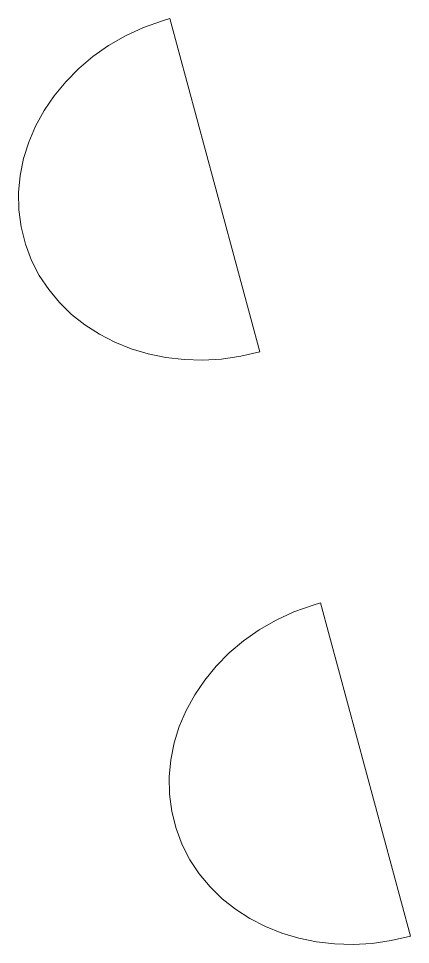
# Model space of a CAD drawing. Header units: millimetres. Extents: x 1623 to 2804, y 183 to 729.
# Drawn here: x 2751.5 to 2773.8, y 377.9 to 430.7 of the extents above; entities that cross this region are included whole.
import ezdxf

# ---------------------------------------------------------------- set-up
doc = ezdxf.new("R2010")
doc.units = ezdxf.units.MM
doc.header["$MEASUREMENT"] = 0
doc.layers.add('Camada 1', color=7, linetype='Continuous')

msp = doc.modelspace()

# ---------------------------------------------------------------- linework, layer by layer
at = {"layer": 'Camada 1', "color": 70, "lineweight": 9}
for points in [[(2751.4634, 420.7789), (2751.4634, 420.7789), (2751.5535, 421.7543), (2751.5535, 421.7543), (2751.5535, 421.7543), (2751.5535, 421.7543), (2751.7489, 422.716), (2751.7489, 422.716), (2751.7489, 422.716), (2751.7489, 422.716), (2752.0453, 423.6582), (2752.0453, 423.6582), (2752.0453, 423.6582), (2752.0453, 423.6582), (2752.4387, 424.5736), (2752.4387, 424.5736), (2752.4387, 424.5736), (2752.4387, 424.5736), (2752.9243, 425.4569), (2752.9243, 425.4569), (2752.9243, 425.4569), (2752.9243, 425.4569), (2753.4983, 426.3016), (2753.4983, 426.3016), (2753.4983, 426.3016), (2753.4983, 426.3016), (2754.1581, 427.1012), (2754.1581, 427.1012), (2754.1581, 427.1012), (2754.1581, 427.1012), (2754.8997, 427.8473), (2754.8997, 427.8473), (2754.8997, 427.8473), (2754.8997, 427.8473), (2755.7171, 428.5362), (2755.7171, 428.5362), (2755.7171, 428.5362), (2755.7171, 428.5362), (2756.6083, 429.1596), (2756.6083, 429.1596), (2756.6083, 429.1596), (2756.6083, 429.1596), (2757.5691, 429.7124), (2757.5691, 429.7124), (2757.5691, 429.7124), (2757.5691, 429.7124), (2758.5938, 430.1882), (2758.5938, 430.1882), (2758.5938, 430.1882), (2758.5938, 430.1882), (2759.6814, 430.5792), (2759.6814, 430.5792), (2759.6814, 430.5792), (2759.6814, 430.5792), (2760.1094, 430.7048), (2760.1094, 430.7048), (2760.1094, 430.7048), (2760.1094, 430.7048), (2765.2486, 411.6971), (2765.2486, 411.6971), (2765.2486, 411.6971), (2765.2486, 411.6971), (2764.1518, 411.4399), (2764.1518, 411.4399), (2764.1518, 411.4399), (2764.1518, 411.4399), (2763.0602, 411.2801), (2763.0602, 411.2801), (2763.0602, 411.2801), (2763.0602, 411.2801), (2761.9789, 411.2178), (2761.9789, 411.2178), (2761.9789, 411.2178), (2761.9789, 411.2178), (2760.9147, 411.2484), (2760.9147, 411.2484), (2760.9147, 411.2484), (2760.9147, 411.2484), (2759.8753, 411.3676), (2759.8753, 411.3676), (2759.8753, 411.3676), (2759.8753, 411.3676), (2758.8655, 411.5762), (2758.8655, 411.5762), (2758.8655, 411.5762), (2758.8655, 411.5762), (2757.8919, 411.869), (2757.8919, 411.869), (2757.8919, 411.869), (2757.8919, 411.869), (2756.961, 412.2429), (2756.961, 412.2429), (2756.961, 412.2429), (2756.961, 412.2429), (2756.0809, 412.696), (2756.0809, 412.696), (2756.0809, 412.696), (2756.0809, 412.696), (2755.2567, 413.2257), (2755.2567, 413.2257), (2755.2567, 413.2257), (2755.2567, 413.2257), (2754.4956, 413.827), (2754.4956, 413.827), (2754.4956, 413.827), (2754.4956, 413.827), (2753.8037, 414.5004), (2753.8037, 414.5004), (2753.8037, 414.5004), (2753.8037, 414.5004), (2753.187, 415.2395), (2753.187, 415.2395), (2753.187, 415.2395), (2753.187, 415.2395), (2752.6525, 416.0451), (2752.6525, 416.0451), (2752.6525, 416.0451), (2752.6525, 416.0451), (2752.2079, 416.9105), (2752.2079, 416.9105), (2752.2079, 416.9105), (2752.2079, 416.9105), (2751.8574, 417.8351), (2751.8574, 417.8351), (2751.8574, 417.8351), (2751.8574, 417.8351), (2751.6104, 418.8125), (2751.6104, 418.8125), (2751.6104, 418.8125), (2751.6104, 418.8125), (2751.4811, 419.7952), (2751.4811, 419.7952), (2751.4811, 419.7952), (2751.4811, 419.7952), (2751.4634, 420.7789), (2751.4634, 420.7789)], [(2766.1667, 396.3803), (2766.1667, 396.3803), (2767.1929, 396.8559), (2767.1929, 396.8559), (2767.1929, 396.8559), (2767.1929, 396.8559), (2768.2805, 397.2469), (2768.2805, 397.2469), (2768.2805, 397.2469), (2768.2805, 397.2469), (2768.707, 397.3728), (2768.707, 397.3728), (2768.707, 397.3728), (2768.707, 397.3728), (2773.8463, 378.3652), (2773.8463, 378.3652), (2773.8463, 378.3652), (2773.8463, 378.3652), (2772.7506, 378.1076), (2772.7506, 378.1076), (2772.7506, 378.1076), (2772.7506, 378.1076), (2771.6593, 377.948), (2771.6593, 377.948), (2771.6593, 377.948), (2771.6593, 377.948), (2770.5778, 377.8854), (2770.5778, 377.8854), (2770.5778, 377.8854), (2770.5778, 377.8854), (2769.5139, 377.916), (2769.5139, 377.916), (2769.5139, 377.916), (2769.5139, 377.916), (2768.4736, 378.0373), (2768.4736, 378.0373), (2768.4736, 378.0373), (2768.4736, 378.0373), (2767.463, 378.2441), (2767.463, 378.2441), (2767.463, 378.2441), (2767.463, 378.2441), (2766.4909, 378.5365), (2766.4909, 378.5365), (2766.4909, 378.5365), (2766.4909, 378.5365), (2765.5602, 378.9118), (2765.5602, 378.9118), (2765.5602, 378.9118), (2765.5602, 378.9118), (2764.6799, 379.3637), (2764.6799, 379.3637), (2764.6799, 379.3637), (2764.6799, 379.3637), (2763.8556, 379.8933), (2763.8556, 379.8933), (2763.8556, 379.8933), (2763.8556, 379.8933), (2763.0934, 380.4953), (2763.0934, 380.4953), (2763.0934, 380.4953), (2763.0934, 380.4953), (2762.4024, 381.168), (2762.4024, 381.168), (2762.4024, 381.168), (2762.4024, 381.168), (2761.7852, 381.9087), (2761.7852, 381.9087), (2761.7852, 381.9087), (2761.7852, 381.9087), (2761.2515, 382.7126), (2761.2515, 382.7126), (2761.2515, 382.7126), (2761.2515, 382.7126), (2760.8057, 383.5786), (2760.8057, 383.5786), (2760.8057, 383.5786), (2760.8057, 383.5786), (2760.4566, 384.504), (2760.4566, 384.504), (2760.4566, 384.504), (2760.4566, 384.504), (2760.2094, 385.4802), (2760.2094, 385.4802), (2760.2094, 385.4802), (2760.2094, 385.4802), (2760.079, 386.4645), (2760.079, 386.4645), (2760.079, 386.4645), (2760.079, 386.4645), (2760.0609, 387.4469), (2760.0609, 387.4469), (2760.0609, 387.4469), (2760.0609, 387.4469), (2760.1526, 388.4222), (2760.1526, 388.4222), (2760.1526, 388.4222), (2760.1526, 388.4222), (2760.3477, 389.3836), (2760.3477, 389.3836), (2760.3477, 389.3836), (2760.3477, 389.3836), (2760.6441, 390.3261), (2760.6441, 390.3261), (2760.6441, 390.3261), (2760.6441, 390.3261), (2761.0364, 391.2417), (2761.0364, 391.2417), (2761.0364, 391.2417), (2761.0364, 391.2417), (2761.5224, 392.1262), (2761.5224, 392.1262), (2761.5224, 392.1262), (2761.5224, 392.1262), (2762.0974, 392.9695), (2762.0974, 392.9695), (2762.0974, 392.9695), (2762.0974, 392.9695), (2762.7572, 393.7688), (2762.7572, 393.7688), (2762.7572, 393.7688), (2762.7572, 393.7688), (2763.4973, 394.5153), (2763.4973, 394.5153), (2763.4973, 394.5153), (2763.4973, 394.5153), (2764.3157, 395.2038), (2764.3157, 395.2038), (2764.3157, 395.2038), (2764.3157, 395.2038), (2765.2073, 395.8273), (2765.2073, 395.8273), (2765.2073, 395.8273), (2765.2073, 395.8273), (2766.1667, 396.3803), (2766.1667, 396.3803)]]:
    msp.add_open_spline(points, degree=3, knots=[0, 0, 0, 0, 0.0285714, 0.0285714, 0.0285714, 0.0285714, 0.0571429, 0.0571429, 0.0571429, 0.0571429, 0.0857143, 0.0857143, 0.0857143, 0.0857143, 0.1142857, 0.1142857, 0.1142857, 0.1142857, 0.1428571, 0.1428571, 0.1428571, 0.1428571, 0.1714286, 0.1714286, 0.1714286, 0.1714286, 0.2, 0.2, 0.2, 0.2, 0.2285714, 0.2285714, 0.2285714, 0.2285714, 0.2571429, 0.2571429, 0.2571429, 0.2571429, 0.2857143, 0.2857143, 0.2857143, 0.2857143, 0.3142857, 0.3142857, 0.3142857, 0.3142857, 0.3428571, 0.3428571, 0.3428571, 0.3428571, 0.3714286, 0.3714286, 0.3714286, 0.3714286, 0.4, 0.4, 0.4, 0.4, 0.4285714, 0.4285714, 0.4285714, 0.4285714, 0.4571429, 0.4571429, 0.4571429, 0.4571429, 0.4857143, 0.4857143, 0.4857143, 0.4857143, 0.5142857, 0.5142857, 0.5142857, 0.5142857, 0.5428571, 0.5428571, 0.5428571, 0.5428571, 0.5714286, 0.5714286, 0.5714286, 0.5714286, 0.6, 0.6, 0.6, 0.6, 0.6285714, 0.6285714, 0.6285714, 0.6285714, 0.6571429, 0.6571429, 0.6571429, 0.6571429, 0.6857143, 0.6857143, 0.6857143, 0.6857143, 0.7142857, 0.7142857, 0.7142857, 0.7142857, 0.7428571, 0.7428571, 0.7428571, 0.7428571, 0.7714286, 0.7714286, 0.7714286, 0.7714286, 0.8, 0.8, 0.8, 0.8, 0.8285714, 0.8285714, 0.8285714, 0.8285714, 0.8571429, 0.8571429, 0.8571429, 0.8571429, 0.8857143, 0.8857143, 0.8857143, 0.8857143, 0.9142857, 0.9142857, 0.9142857, 0.9142857, 0.9428571, 0.9428571, 0.9428571, 0.9428571, 1, 1, 1, 1], dxfattribs=at)

doc.saveas('drawing.dxf')
